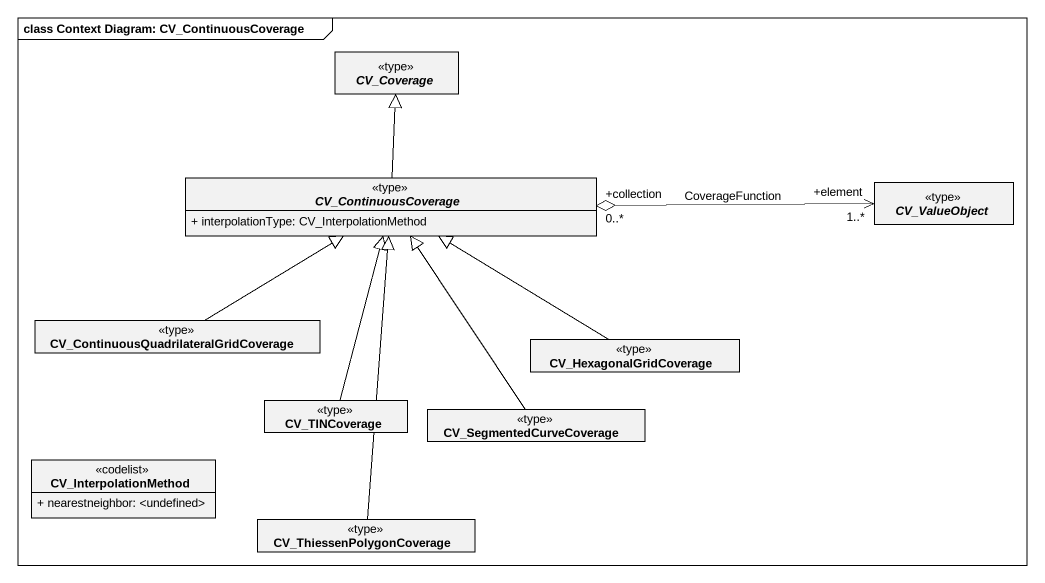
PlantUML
@startuml
mainframe class Context Diagram: CV_ContinuousCoverage
hide circle
hide empty members
skinparam classAttributeIconSize 0
abstract class CV_Coverage <<type>>
abstract class CV_ContinuousCoverage <<type>> {
  + interpolationType: CV_InterpolationMethod
}
abstract class CV_ValueObject <<type>>
class "CV_ContinuousQuadrilateralGridCoverage" as CV_ContinuousQuadrilateralGr <<type>>
class CV_HexagonalGridCoverage <<type>>
class CV_TINCoverage <<type>>
class CV_SegmentedCurveCoverage <<type>>
class CV_InterpolationMethod <<codelist>> {
  + nearestneighbor: <undefined>
}
class CV_ThiessenPolygonCoverage <<type>>
CV_ContinuousCoverage -up-|> CV_Coverage
CV_ValueObject "+element\n1..*" <-left-o "+collection\n0..*" CV_ContinuousCoverage : CoverageFunction
CV_ContinuousQuadrilateralGr -up-|> CV_ContinuousCoverage
CV_HexagonalGridCoverage -up-|> CV_ContinuousCoverage
CV_TINCoverage -up-|> CV_ContinuousCoverage
CV_SegmentedCurveCoverage -up-|> CV_ContinuousCoverage
CV_ThiessenPolygonCoverage -up-|> CV_ContinuousCoverage
@enduml
